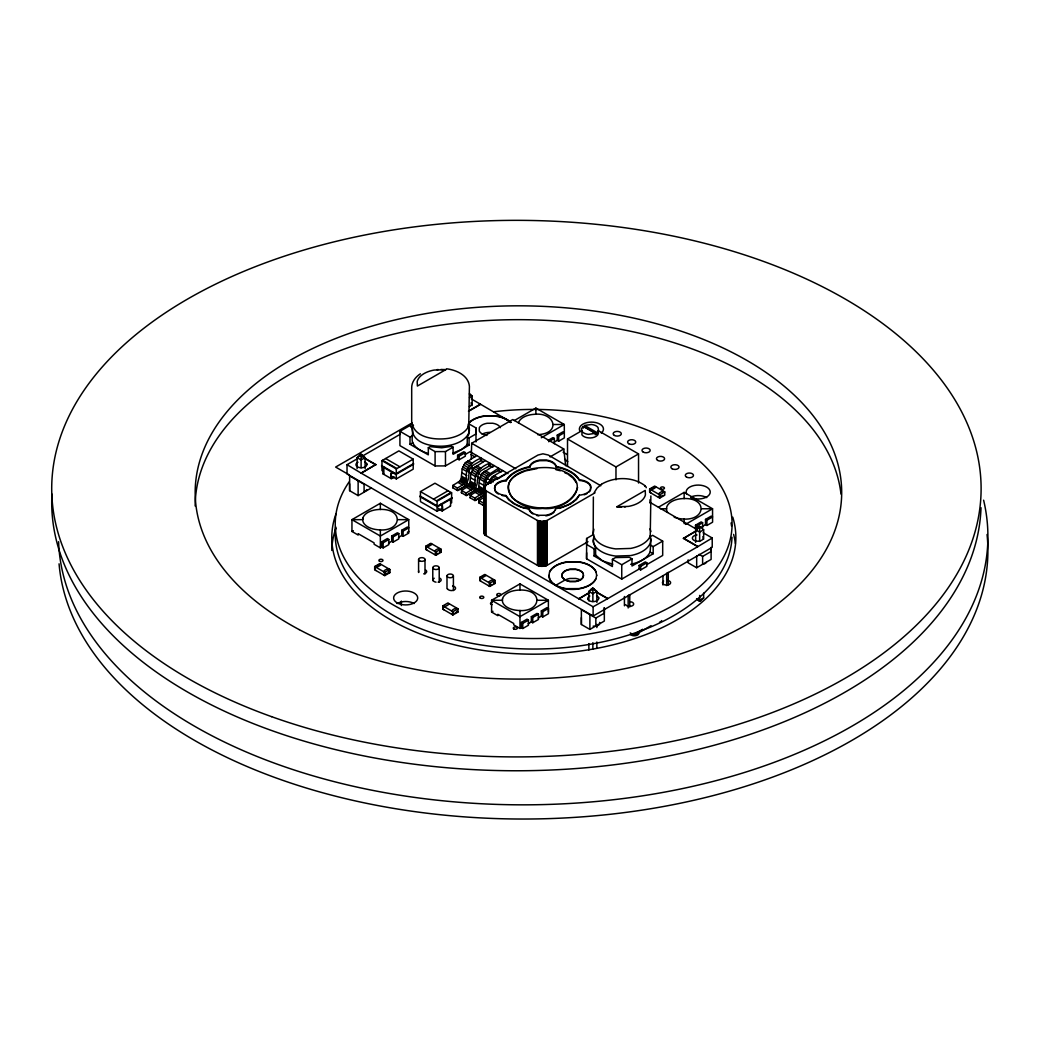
<?xml version="1.0" encoding="UTF-8"?>
<svg xmlns="http://www.w3.org/2000/svg" width="1039" height="1039" viewBox="0 0 1039 1039"><rect width="100%" height="100%" fill="white"/><g stroke="black" fill="none" stroke-linecap="round" stroke-linejoin="round"><path stroke-width="1.5" d="M371.365 487.966L358.13 495.603L349.623 490.694L349.623 483.823M357.117 468.602L357.117 457.641L359.806 454.965L361.104 455.731L361.104 467.784M604.334 607.763L604.334 621.062L589.892 629.413L581.372 624.491L581.372 617.621M588.866 600.841L588.866 591.438L591.555 588.775L592.866 589.529L592.866 601.581M604.334 607.659L604.334 613.153L595.841 618.062L581.372 609.711L581.372 624.491M695.662 542.319L695.662 529.786L698.351 527.124L699.65 527.877L699.65 541.501M711.118 547.384L711.118 551.501L702.624 556.41L699.052 554.345M485.979 485.707C484.07 477.524 492.473 473.252 498.603 470.576L498.603 468.186L486.836 475.875L484.122 481.538L483.603 490.356L481.447 493.967L474.784 498.084L470.186 495.434L470.186 497.824M452.848 487.811L452.848 485.421L459.524 481.304L461.134 479.005L462.186 468.875L464.901 463.212L476.667 455.524M466.537 479.057C464.407 468.94 472.213 461.121 481.252 458.173L481.252 460.563L472.083 465.849L469.472 469.005L468.433 478.979L466.875 482.992A8.52 4.909 -60 0 1 462.615 487.486L457.433 490.46L457.433 488.07L464.108 483.953L466.251 480.343L466.537 479.057L461.952 476.407M461.524 492.824L461.524 490.421L468.186 486.317L469.81 484.005L470.862 473.888L473.576 468.225L485.343 460.537M475.213 484.057C473.083 473.94 480.888 466.121 489.927 463.186L489.927 465.576L480.745 470.862L478.148 474.018L477.096 483.979L475.55 488.005A8.52 4.909 -60 0 1 471.29 492.499L466.108 495.473L466.108 493.083L472.784 488.966L474.927 485.356L475.213 484.057L470.628 481.408M470.186 495.434L476.862 491.317L478.485 489.005L479.524 478.888L482.252 473.226L494.006 465.537M468.537 423.652L476.044 427.977L475.966 433.964L469.07 437.951L467.251 436.899L468.745 434.523L469.407 430.185L468.121 425.912M593.529 534.488L586.645 538.462L586.567 544.449L594.074 548.787L595.607 547.904L593.191 542.254L593.866 537.903M639.115 569.06L639.115 565.476L645.31 561.904L646.842 562.787L646.842 566.359L640.634 569.943L639.115 569.06L621.751 579.087L586.567 558.774L586.645 552.787M381.975 470.654L381.975 460.641L398.885 450.874L413.197 459.134L413.197 469.16L396.288 478.914L391.08 475.914M413.197 459.134L396.288 468.901L396.288 478.914M442.38 508.175L437.094 511.227L420.444 501.616L420.444 491.603L434.964 483.213L451.627 492.824L451.627 502.837M437.094 511.227L437.094 501.214L420.444 491.603M471.238 459.121L471.68 443.263L512.759 419.535L563.774 448.991L565.658 465.719M600.802 485.758L548.28 455.017L542.929 453.809L537.994 455.056L486.213 484.953L484.057 487.798L486.135 490.889L537.15 520.331L541.579 521.526L547.085 520.474L595.009 492.824M446.432 368.78C456.108 369.91 468.355 375.209 469.407 386.326L468.745 425.808A29.469 17.014 0 0 1 449.173 438.237C436.055 440.393 414.548 438.484 411.821 422.522M412.366 426.172C409.73 444.549 435.783 448.147 449.186 445.406A29.469 17.014 0 0 0 468.745 432.964L469.407 428.626L468.121 424.354M593.36 497.019L593.191 533.527L594.49 537.799A28.313 16.338 0 0 0 615.737 548.904L630.673 548.423A29.469 17.014 0 0 0 650.232 535.981L650.869 495.967M593.191 533.527L593.866 529.189M593.866 536.345L593.191 540.683L594.49 544.968A28.313 16.338 0 0 0 615.737 556.073L630.673 555.579A29.469 17.014 0 0 0 650.232 543.137L650.908 538.799L650.05 535.955M494.434 488.486L494.915 486.486A13.663 7.883 0 0 1 504.46 480.966L506.136 480.836C511.266 472.823 520.864 469.044 529.825 467.16L530.059 466.186A13.663 7.883 0 0 1 539.605 460.68L546.54 460.641A13.13 7.572 0 0 1 555.943 466.069L556.151 467.043C564.995 468.823 574.554 472.511 579.476 480.512L581.165 480.641A13.13 7.572 0 0 1 590.568 486.057L590.996 488.057M529.825 467.16L530.059 465.589A13.663 7.883 0 0 1 539.605 460.082L546.54 460.043A13.13 7.572 0 0 1 555.943 465.472L556.151 467.043M555.358 510.357L555.592 508.785C564.554 506.902 574.164 503.136 579.281 495.109L580.97 494.98A13.663 7.883 0 0 0 590.503 489.473M577.593 487.525C569.541 512.798 530.267 512.811 512.37 497.876C494.46 471.225 543.501 462.641 560.385 470.16C596.087 482.265 568.008 511.708 542.449 508.409C517.993 511.785 489.798 484.174 524.046 471.55M583.632 575.216L583.23 576.84A11.13 6.429 0 0 1 575.463 581.333L569.827 581.346A10.689 6.169 0 0 1 562.177 576.931L561.826 575.307M596.711 575.151L595.841 579.048A24.468 14.13 0 0 1 578.762 588.905C567.697 591.035 545.774 587.061 549.605 571.775A24.468 14.13 0 0 1 566.697 561.917L579.113 561.852A23.507 13.572 0 0 1 595.944 571.58L596.711 575.45M488.2 483.901L492.33 476.758L502.681 470.537M420.392 373.806C415.483 376.936 411.457 382.131 411.691 388.209L411.691 423.354M484.46 492.499L484.213 493.006A8.52 4.909 -60 0 1 479.953 497.499L474.784 500.473L474.784 498.084M582.1 430.977L581.892 434.796A8.468 4.883 0 0 0 588.568 437.887C592.438 438.458 600.269 436.341 598.048 431.133M467.251 436.899L467.251 444.056L466.147 445.796L461.81 449.393L453.069 453.056M594.243 492.512L597.061 488.044L601.568 484.226M630.673 564.307C638.232 562.619 646.557 559.437 650.141 552.021L650.908 540.358L649.856 536.89L652.609 535.306L662.687 541.124L662.687 555.449L646.648 564.709M484.668 531.111L484.135 533.436L485.823 535.54L537.15 565.177L541.137 566.346L547.085 565.32L588.009 541.709M506.136 480.836L506.136 480.239C511.266 472.213 520.864 468.446 529.825 466.563M696.559 598.815L699.65 601.36L700.961 600.607L703.65 597.932L703.65 593.126M595.191 433.315L583.204 426.393L581.45 428.678L581.892 431.237A8.468 4.883 0 0 0 588.568 434.341L595.191 433.315L595.191 434.731L596.646 433.938L598.49 430.146L598.048 427.587A8.468 4.883 0 0 0 591.373 424.483L584.944 425.406L584.749 426.925L596.737 433.847M570.255 504.175L576.554 499.46L579.281 495.109M506.006 473.927L496.915 479.408L492.33 476.758M383.859 468.589L383.859 473.252M445.77 369.663L417.379 386.053L417.184 381.547A24.429 14.104 0 0 1 434.133 370.053L445.77 369.663L440.926 369.455M413.496 425.237L410.782 423.678L335.636 467.069L349.26 474.927M457.615 458.887L457.615 455.303L463.823 451.731L465.342 452.601L465.342 456.186L459.147 459.77L457.615 458.887L445.471 465.901L435.094 465.94L399.924 445.627L399.924 431.302L409.418 425.821C415.691 427.691 410.483 437.874 412.743 442.705C415.34 448.393 421.535 451.251 427.159 453.186M359.806 454.965L361.104 454.212L365.105 457.641L365.105 468.602M359.78 456.108L357.117 457.641L361.104 459.952L365.105 457.641L362.442 456.108M361.104 455.731L362.416 454.965M703.143 532.76L712.222 538.007L712.222 547.28L593.126 616.036L347.026 473.953L347.026 464.68L357.572 458.602M361.52 456.615L400.34 434.198M469.485 397.677L472.148 396.132L469.459 393.469M399.924 431.302L410.002 437.133L412.743 435.549M410.002 437.133L410.002 444.289L412.743 442.705M361.299 472.927L375.806 464.563L361.299 473.226L347.026 464.68M468.537 411.015L480.408 404.171L511.136 422.211M468.537 411.314L480.408 404.47M410.002 444.289L428.315 454.861L428.315 447.705L430.172 446.627L441.757 447.783L451.588 446.302L453.095 447.173L453.095 454.329L469.07 445.108L469.07 437.951M413.613 463.55L395.859 473.81L381.56 465.55M413.613 464.251L395.859 474.498L381.56 466.238M393.872 476.641C390.677 481.044 389.846 473.329 392.69 472.667L392.69 471.966L391.807 472.472A1.325 0.766 -60 0 0 390.872 474.096L390.872 477.992A1.325 0.766 -60 0 0 391.807 478.537L393.872 477.343M428.315 447.705L435.094 451.614L445.471 451.575L453.095 447.173M514.253 420.587L535.89 408.093L564.294 424.496L564.346 437.913L558.67 441.185L557.255 440.367L554.008 442.237M457.615 455.303L459.147 456.186L465.342 452.601M398.469 537.397L401.703 535.527L403.119 536.345L408.808 533.072L408.743 519.656L380.352 503.253L351.948 519.656L351.948 531.461L358.195 535.072L358.195 533.695L374.105 542.878L374.105 544.254L380.352 547.865L381.716 547.072L383.131 547.891L388.807 544.618L388.807 539.501L387.391 538.54L381.716 541.826L381.716 547.072M465.173 454.524L470.563 451.407M351.948 531.461L353.312 530.669M468.07 469.914L472.213 467.511M433.523 499.149L448.043 490.759M541.306 437.77L564.294 424.496L553.423 424.496M436.497 500.863L451.03 492.486M437.094 501.214L451.627 492.824M548.202 440.341L552.93 437.614L554.345 438.432L554.345 443.679M557.255 435.12L562.93 431.847L564.346 432.666L558.67 435.938L557.255 435.12L557.255 440.367M548.67 441.718L554.345 438.432M452.043 497.72L437.51 506.11L420.029 496.019M452.043 498.421L437.51 506.811L420.029 496.72M391.703 541.306L391.703 536.046L397.392 532.773L398.807 533.591L398.807 538.838L393.132 542.124L391.703 541.306L388.469 543.163M401.703 530.28L407.392 527.007L408.808 527.825L403.119 531.098L401.703 530.28L401.703 535.527M383.131 547.891L383.131 542.787L388.807 539.501M391.703 536.046L393.132 536.877L398.807 533.591M442.263 510.863L450.329 506.201M567.515 466.446L567.515 438.978L582.126 430.536M407.392 532.254L408.743 531.461M550.073 456.887L563.774 448.991M484.823 494.967L475.031 500.616L469.94 497.681M478.862 502.837L478.862 500.434L484.044 497.447M374.676 566.528L379.716 563.619L389.794 569.437L389.794 572.71L384.755 575.619L374.676 569.801L374.676 566.528L384.755 572.346L389.794 569.437M374.988 567.073L380.027 564.164C383.118 564.242 375.975 568.372 374.988 567.073L374.988 569.619L375.936 570.528M425.795 546.189L430.834 543.28L440.913 549.099L440.913 552.371L435.873 555.281L425.795 549.462L425.795 546.189L435.873 552.008L440.913 549.099M427.367 546.007L431.146 543.826M383.495 574.892L388.222 572.892M434.614 554.553L438.081 553.28M567.515 438.978L615.971 466.953L638.543 453.913L638.543 483.005M479.758 577.346L484.797 574.437L494.876 580.256L494.876 583.528L489.837 586.438L479.758 580.619L479.758 577.346L489.837 583.165L494.876 580.256M481.33 577.164L485.109 574.983M442.835 605.88L447.874 602.971L457.952 608.789L457.952 612.062L452.913 614.971L442.835 609.153L442.835 605.88L452.913 611.698L457.952 608.789M616.841 506.785L645.232 490.408L645.414 494.902A24.429 14.104 0 0 1 628.465 506.396L616.841 506.785L621.686 507.006M649.635 488.992L654.674 486.083L664.752 491.902L664.752 495.174L659.713 498.084L649.635 492.265L649.635 488.992L659.713 494.811L664.752 491.902M651.206 488.811L653.726 487.356M488.577 585.71L492.044 584.438M455.121 612.971L457.641 611.516M658.453 497.356L663.181 495.356M548.384 612.075L548.384 600.269L519.981 583.879L491.59 600.269L491.59 612.075L497.837 615.685L497.837 614.309L513.734 623.491L513.734 624.868L519.981 628.478L521.344 627.686L522.773 628.517L528.448 625.231L528.448 620.127L527.033 619.166L521.344 622.439L521.344 627.686M658.453 507.214L684.143 492.382L712.546 508.772L712.598 522.188L706.923 525.474L705.507 524.656L702.26 526.526M491.59 612.075L492.954 611.296M594.074 548.787L594.074 555.956L595.607 555.073L595.607 547.904M555.631 585.425L564.956 580.048L569.827 581.645L575.463 581.632A11.13 6.429 0 0 0 583.23 577.139L583.282 573.58A10.689 6.169 0 0 0 575.632 569.164L569.982 569.19A11.13 6.429 0 0 0 562.216 573.671L562.177 577.229L564.956 580.048M594.074 555.956L612.387 566.528L612.387 559.359L615.478 557.579L629.283 557.294L631.985 558.852L631.985 566.021L653.18 553.774L653.18 546.618L662.687 541.124M685.493 524.396L712.546 508.772L701.676 508.772M531.345 621.919L531.345 616.672L537.033 613.387L538.449 614.218L538.449 619.465L532.76 622.738L531.345 621.919L528.111 623.79M541.345 616.153L541.345 610.906L547.021 607.62L548.449 608.438L548.449 613.685L542.761 616.971L541.345 616.153L538.111 618.023M612.387 559.359L621.751 564.761L631.985 558.852M522.773 628.517L522.773 623.4L528.448 620.127M531.345 616.672L532.76 617.491L538.449 614.218M541.345 610.906L542.761 611.724L548.449 608.438M695.507 529.111L695.507 525.176L701.182 521.89L702.611 522.721L702.611 527.968M705.507 519.409L711.183 516.123L712.598 516.941L706.923 520.227L705.507 519.409L705.507 524.656M695.507 525.176L696.922 525.994L702.611 522.721M591.555 588.775L592.866 588.022L596.854 591.438L596.854 602.412M698.351 527.124L699.65 526.37L703.65 529.786L703.65 539.189M698.325 528.254L695.662 529.786L699.65 532.098L703.65 529.786M592.866 589.529L594.165 588.775M699.65 527.877L700.961 527.124M589.386 592.737L578.84 598.828L589.386 592.438M712.222 538.007L697.727 546.683L683.441 538.436L696.624 530.526M683.441 538.436L696.624 530.825M639.115 565.476L640.634 566.359L646.842 562.787M578.84 598.529L593.126 606.776L607.62 598.698L595.944 591.957M607.62 598.698L697.727 546.683M688.156 559.878L688.156 562.839L696.675 567.749L711.118 559.411L711.118 547.592M642.699 629.27L634.361 634.089L634.361 635.323L630.192 632.907M634.361 635.323L651.05 625.686M698.351 600.607L699.65 599.841L700.961 600.607M703.65 597.932L699.65 600.23L696.987 598.698M583.295 427.73L584.749 426.925M601.88 483.992C614.997 476.55 633.024 476.498 645.193 485.849M568.891 504.785L559.489 508.435M525.5 470.901L536.942 468.615M537.657 434.653C561.748 433.627 554.852 411.704 534.124 414.34A17.676 10.208 0 0 0 518.448 422.86M437.016 369.676L438.211 369.546M624.387 506.915L625.582 506.785M489.927 432.315L487.096 432.549A11.13 6.429 0 0 0 482.187 434.198M506.136 480.239L504.46 480.369A13.663 7.883 0 0 0 494.915 485.888L494.863 490.486A13.13 7.572 0 0 0 498.278 493.928M660.401 508.772L666.609 508.772M362.819 519.656L351.948 519.656L380.352 536.046L408.743 519.656L397.872 519.656M502.46 600.269L491.59 600.269L519.981 616.672L548.384 600.269L537.514 600.269M556.151 466.446C564.995 468.225 574.554 471.914 579.476 479.914L581.165 480.044A13.13 7.572 0 0 1 590.568 485.46L590.503 490.07A13.663 7.883 0 0 1 589.139 491.941M529.487 510.474L529.28 508.902C520.422 507.123 510.876 503.434 505.941 495.434L504.253 495.304A13.13 7.572 0 0 1 494.863 489.889M514.747 504.422L508.578 499.746L505.941 496.032L504.253 495.915A13.13 7.572 0 0 1 502.071 495.46M612.75 564.19L602.49 560.904L595.607 555.073M555.969 469.719L560.385 470.758M522.825 507.98L529.28 508.902M466.875 475.55L461.978 472.81M475.55 480.563L470.654 477.823M484.213 485.564L479.33 482.823M564.697 472.654L567.567 473.927M516.097 505.006L521.487 507.383M598.399 430.73L638.543 453.913M584.749 425.509L596.737 432.432M654.986 486.629C658.077 486.72 650.946 490.837 649.946 489.538L649.946 492.083L650.895 492.993M664.441 492.083C663.453 489.824 656.31 493.941 659.401 494.993L659.401 497.538M469.485 394.599L472.148 396.132L472.148 405.535M471.316 398.924L480.408 404.171M563.112 452.212L567.32 454.653M650.193 502.486L696.546 529.254M683.441 538.137L697.727 546.384M650.141 544.865L653.18 546.618M471.68 443.263L515.799 468.719M467.251 444.056L469.07 445.108M650.141 552.021L653.18 553.774M470.797 452.134L508.019 473.628M470.797 454.524L474.94 456.913M480.447 460.095L483.213 461.693M488.72 464.875L492.863 467.264M498.369 470.446L501.136 472.044M467.823 460.628L472.407 463.277M476.485 465.641L481.083 468.29M485.161 470.641L489.759 473.29M493.837 475.654L498.421 478.304M466.316 461.732L470.901 464.381M474.979 466.745L479.576 469.394M483.654 471.745L488.239 474.394M464.901 463.212L469.498 465.875M473.576 468.225L478.161 470.875M482.252 473.226L486.836 475.875M490.915 478.239L494.356 480.226M463.693 464.991L468.29 467.641M472.368 469.992L476.953 472.641M477.771 473.018L485.629 477.654M487.421 478.589L493.148 481.992M462.771 466.914L467.355 469.563M471.446 471.927L476.031 474.576M480.109 476.927L484.706 479.576M488.785 481.94L491.083 483.265M468.07 471.498L470.823 473.096M476.33 476.265L480.46 478.654M485.966 481.836L488.72 483.421M462.186 468.875L466.771 471.524M470.862 473.888L475.446 476.537M479.524 478.888L484.122 481.538M479.291 486.421L483.888 489.07M461.667 477.693L466.251 480.343M470.342 482.706L474.927 485.356M479.005 487.707L483.603 490.356M461.134 479.005L465.732 481.654M469.81 484.005L474.407 486.655M478.485 489.005L483.07 491.668M466.329 482.68L468.875 484.148L457.692 490.616L452.588 487.668M475.005 487.681L477.55 489.161L466.368 495.616L461.264 492.668M460.407 480.226L464.991 482.875M469.083 485.239L473.667 487.888M477.745 490.239L482.343 492.889M459.524 481.304L464.108 483.953M468.186 486.317L472.784 488.966M476.862 491.317L481.447 493.967M458.03 482.434L462.615 485.083M466.693 487.434L471.29 490.083M475.368 492.447L479.953 495.096M452.848 485.421L457.433 488.07M461.524 490.421L466.108 493.083M478.862 500.434L483.447 503.084L483.447 505.486M478.602 502.681L483.706 505.629M385.612 458.537L399.924 466.81M382.586 460.29L396.898 468.55M381.975 460.641L396.288 468.901M594.191 589.905L596.854 591.438L592.866 593.75L588.866 591.438L592.866 589.139L592.866 588.022M362.819 457.069L375.806 464.563M595.944 591.659L607.62 598.399M364.118 458.108L375.806 464.862M383.196 474.005L391.145 478.602M438.562 508.344C442.549 514.383 443.705 505.655 440.744 504.941L440.744 504.253L441.614 504.746A1.312 0.753 60 0 1 442.523 506.357L442.536 510.253A1.312 0.753 60 0 1 441.614 510.811M361.299 473.226L578.84 598.828M439.653 551.28L440.601 551.826L440.601 549.28C439.614 547.021 432.471 551.138 435.562 552.19L435.562 554.735M493.616 582.437L494.564 582.983L494.564 580.437C493.577 578.178 486.434 582.295 489.525 583.347L489.525 585.892M439.653 551.644L440.913 552.371M493.616 582.801L494.876 583.528M448.186 603.516C451.277 603.607 444.147 607.724 443.146 606.425L443.146 608.971L444.095 609.88M457.641 608.971C456.653 606.698 449.51 610.828 452.601 611.88L452.601 614.426L451.653 614.244M388.534 571.982L389.794 572.71M456.692 611.335L457.952 612.062M521.344 622.439L522.773 623.4M381.716 541.826L383.131 542.787M510.707 422.626C503.46 416.197 493.07 415.093 483.81 416.301A24.468 14.13 0 0 0 469.16 422.808M568.658 474.758L573.06 478.07L576.476 482.914M564.645 459.095L567.775 461.693M650.05 528.786L650.908 531.643M548.735 575.359L549.514 578.944A23.507 13.572 0 0 0 566.346 588.658L578.762 588.606A24.468 14.13 0 0 0 595.841 578.749M471.823 465.238L472.264 469.836M598.62 597.944L598.646 598.763A5.559 3.208 0 0 1 594.048 601.568L592.633 601.594A5.559 3.208 0 0 1 587.645 598.88M587.84 598.984L587.814 598.165A5.559 3.208 0 0 1 589.827 596.035M366.806 464.108L366.832 464.927A5.559 3.208 0 0 1 362.234 467.719L360.806 467.758A5.351 3.091 0 0 1 356.026 465.134L356 464.316A5.559 3.208 0 0 1 358.013 462.199M706.923 520.227L706.923 525.474M702.624 556.41L702.624 564.32M699.65 526.37L699.65 527.487M699.65 595.438L699.65 601.36M696.922 525.994L696.922 529.929M696.675 555.93L696.675 567.749M684.143 492.382L684.143 498.655M684.143 518.903L684.143 523.604M668.272 584.814L668.272 572.385L666.674 573.307L666.674 585.606M662.947 575.762L662.947 584.983M659.713 494.811L659.713 498.084M649.985 499.772L649.985 503.045M640.634 566.359L640.634 569.943M629.764 606.919L629.764 594.62L628.166 595.542L628.166 607.971M624.426 596.503L624.426 605.815M621.751 564.761L621.751 579.087M615.971 466.953L615.971 479.875M596.854 624.374L596.854 627.569M596.854 641.985L596.854 648.375M595.841 618.062L595.841 625.972M593.126 606.776L593.126 616.036M592.866 642.686L592.866 649.089M589.892 614.62L589.892 629.413M588.866 643.583L588.866 649.985M586.645 538.462L586.567 558.774M583.204 426.393L583.204 427.808M558.67 435.938L558.67 441.185M547.085 520.474L547.085 565.32M546.735 520.643L546.735 565.489M546.358 520.799L546.358 565.645M545.969 520.942L545.969 565.787M545.579 521.071L545.579 565.917M545.163 521.188L545.163 566.034M544.735 521.279L544.735 566.125M544.293 521.37L544.293 566.216M543.852 521.435L543.852 566.281M543.41 521.487L543.41 566.333M542.955 521.526L542.955 566.372M542.761 611.724L542.761 616.971M542.501 521.539L542.501 566.385M542.033 521.539L542.033 566.385M541.579 521.526L541.579 566.372M541.137 521.5L541.137 566.346M540.683 521.448L540.683 566.294M540.241 521.383L540.241 566.229M539.812 521.305L539.812 566.151M539.384 521.214L539.384 566.06M538.968 521.097L538.968 565.943M538.579 520.981L538.579 565.813M538.189 520.838L538.189 565.684M537.825 520.682L537.825 565.528M537.475 520.513L537.475 565.359M535.89 408.093L535.89 414.379M532.76 617.491L532.76 622.738M519.981 583.879L519.981 590.152M519.981 610.4L519.981 628.478M489.837 583.165L489.837 586.438M486.057 575.528L481.018 578.437L480.07 577.892L480.07 580.437L481.018 581.346M485.823 490.694L485.823 535.54M485.538 490.499L485.538 535.345M485.278 490.278L485.278 535.124M485.031 490.057L485.031 534.903M484.81 489.837L484.81 534.682M484.668 486.265L484.629 534.436M484.499 486.512L484.46 534.189M484.356 486.759L484.317 533.942M484.083 487.538L484.135 533.436M476.044 427.977L475.966 441.926M459.147 456.186L459.147 459.77M453.407 575.983A3.208 1.857 0 0 1 448.445 577.437A3.208 1.857 0 0 1 448.744 574.229A3.208 1.857 0 0 1 453.407 575.983L453.407 590.542M452.913 611.698L452.913 614.971M448.809 500.291L448.809 499.59L449.679 500.084A1.312 0.753 60 0 1 450.601 501.694L450.601 505.603A1.312 0.753 60 0 1 449.796 506.214M446.991 575.775L446.991 588.723M445.471 451.575L445.471 465.901M439.211 567.684A3.208 1.857 0 0 1 434.393 569.281A3.208 1.857 0 0 1 434.393 566.073A3.208 1.857 0 0 1 439.211 567.684L439.211 582.243M435.873 552.008L435.873 555.281M435.094 451.614L435.094 465.94M432.782 567.684L432.782 580.619M432.094 544.371L427.055 547.28L426.107 546.735L426.107 549.28L427.055 550.189M425.003 559.424L425.003 573.983M418.587 559.54L418.587 572.489M410.782 423.678L410.782 426.834M403.119 531.098L403.119 536.345M401.34 601.074L401.34 605.542M393.132 536.877L393.132 542.124M389.482 572.164L389.482 569.619C388.482 567.346 381.352 571.463 384.443 572.528L384.443 575.074M384.729 468.082L384.729 467.381L383.859 467.888A1.325 0.766 -60 0 0 382.923 469.511L382.923 473.407A1.325 0.766 -60 0 0 383.859 473.94M384.755 572.346L384.755 575.619M380.352 503.253L380.352 509.539M380.352 529.773L380.352 547.865M364.092 492.174L364.092 484.265L349.623 475.901L349.623 490.694M361.104 454.212L361.104 455.342M358.13 480.823L358.13 495.603M331.792 550.436A202.034 116.641 0 0 1 335.974 528.072M733.612 534.384A202.034 116.641 0 0 1 735.352 543.475M987.05 534.514A464.693 268.283 0 0 1 548.579 818.628A464.693 268.283 0 0 1 59.067 563.813M983.621 500.201A464.693 268.283 0 0 1 559.203 804.03A464.693 268.283 0 0 1 58.6 541.683M732.755 517.162A202.034 116.641 0 0 1 530.916 654.154A202.034 116.641 0 0 1 335.974 513.876M638.725 632.491A4.52 2.61 0 0 1 636.089 635.582A4.52 2.61 0 0 1 630.439 634.478M661.648 620.608A4.52 2.61 0 0 1 661.194 621.244M660.479 621.777A4.52 2.61 0 0 1 659.544 622.192M732.014 537.28A198.423 114.55 0 0 1 524.643 648.907A198.423 114.55 0 0 1 335.675 526.877M731.066 522.916A198.423 114.55 0 0 1 731.547 526.098M493.616 411.782A198.423 114.55 0 0 1 732.066 522.838A198.423 114.55 0 0 1 497.512 636.621A198.423 114.55 0 0 1 349.13 481.875M579.775 430.86A12.052 6.961 0 0 1 593.516 422.211A12.052 6.961 0 0 1 601.269 433.068M690.844 497.019A12.052 6.961 0 0 1 706.715 497.603M686.558 493.837A12.052 6.961 0 0 1 698.728 485.083A12.052 6.961 0 0 1 709.507 494.421A12.052 6.961 0 0 1 690.844 497.538M397.145 603.529A12.052 6.961 0 0 1 414.184 603.529M644.764 486.304A2.039 1.182 0 0 1 646.206 487.746M492.044 604.672A2.039 1.182 0 0 1 490.525 603.529A2.039 1.182 0 0 1 492.044 602.399M599.633 622.413A5.299 3.065 0 0 1 593.139 626.153M366.78 489.577A5.299 3.065 0 0 1 365.403 490.953M425.535 569.904A4.078 2.351 0 0 1 423.704 573.84M418.717 572.177A4.078 2.351 0 0 1 418.717 570.956M439.965 578.229A4.078 2.351 0 0 1 438.133 582.178M436.029 582.178A4.078 2.351 0 0 1 434.198 578.229M452.562 585.957A4.078 2.351 0 0 1 454.394 589.892A4.078 2.351 0 0 1 447.562 588.84M667.609 580.437A4.078 2.351 0 0 1 670.246 583.71A4.078 2.351 0 0 1 664.207 584.645A4.078 2.351 0 0 1 663.661 581.048M630.673 601.763A4.078 2.351 0 0 1 632.504 605.698A4.078 2.351 0 0 1 625.673 604.646M706.481 562.125A5.299 3.065 0 0 1 702.728 564.281M674.194 517.214A17.676 10.208 0 0 0 681.298 518.851C706.26 522.007 708.52 496.668 682.376 498.629A17.676 10.208 0 0 0 666.7 507.136L666.557 509.798A17.676 10.208 0 0 0 667.622 512.396M486.94 435.445A10.689 6.169 0 0 1 479.291 431.016L479.33 427.769A11.13 6.429 0 0 1 487.096 423.276L492.746 423.25A10.689 6.169 0 0 1 500.395 427.665M583.282 573.879A10.689 6.169 0 0 0 575.632 569.463L569.982 569.489A11.13 6.429 0 0 0 562.216 573.97M595.944 571.879A23.507 13.572 0 0 0 579.113 562.151L566.697 562.216A24.468 14.13 0 0 0 549.605 572.073M702.832 536.76A5.351 3.091 0 0 1 703.221 537.553L703.247 538.371A5.559 3.208 0 0 1 698.65 541.176L697.234 541.202A5.351 3.091 0 0 1 692.442 538.592L692.416 537.773A5.559 3.208 0 0 1 697.013 534.968M596.581 595.918A5.559 3.208 0 0 1 598.828 598.035M469.42 406.665A5.559 3.208 0 0 0 471.433 404.535L471.407 403.716A5.559 3.208 0 0 0 470.992 402.872M364.767 462.082A5.559 3.208 0 0 1 367.001 464.199M565.073 580.113A11.13 6.429 0 0 1 569.982 578.463L575.632 578.437A10.689 6.169 0 0 1 580.489 580.048M469.16 422.509A24.468 14.13 0 0 1 483.81 416.003L496.226 415.938A23.507 13.572 0 0 1 510.707 422.328M529.487 509.876A13.13 7.572 0 0 0 538.877 515.305L545.813 515.266A13.663 7.883 0 0 0 555.358 509.759M538.877 515.902A13.13 7.572 0 0 1 536.695 515.448M532.903 513.928A13.13 7.572 0 0 1 529.487 510.474M553.995 512.227A13.663 7.883 0 0 1 549.06 515.084M548.021 515.396A13.663 7.883 0 0 1 545.813 515.864M586.996 493.551A13.663 7.883 0 0 1 584.204 494.785M981.011 507.707A464.693 268.283 0 0 1 504.616 770.678A464.693 268.283 0 0 1 51.95 494.096M195.163 505.993A323.259 186.63 0 0 1 508.136 319.765A323.259 186.63 0 0 1 840.993 494.109M362.91 518.019L362.767 520.682A17.676 10.208 0 0 0 377.508 529.721C402.457 532.877 404.716 507.552 378.586 509.5A17.676 10.208 0 0 0 362.91 518.019M502.538 598.633L502.408 601.295A17.676 10.208 0 0 0 517.149 610.348C542.098 613.504 544.358 588.165 518.214 590.126A17.676 10.208 0 0 0 502.538 598.633M419.6 560.839A3.208 1.857 0 0 0 424.925 559.904A3.208 1.857 0 0 0 420.86 557.709A3.208 1.857 0 0 0 419.6 560.839M397.145 602.88A12.052 6.961 0 0 0 417.301 599.763A12.052 6.961 0 0 0 402.548 591.243A12.052 6.961 0 0 0 397.145 602.88M614.361 435.406A4.078 2.351 0 0 0 621.179 434.354A4.078 2.351 0 0 0 616.179 431.471A4.078 2.351 0 0 0 614.361 435.406M643.206 452.069A4.078 2.351 0 0 0 650.037 451.017A4.078 2.351 0 0 0 645.037 448.121A4.078 2.351 0 0 0 643.206 452.069M657.635 460.394A4.078 2.351 0 0 0 664.466 459.342A4.078 2.351 0 0 0 659.466 456.459A4.078 2.351 0 0 0 657.635 460.394M628.79 443.731A4.078 2.351 0 0 0 635.608 442.679A4.078 2.351 0 0 0 630.608 439.796A4.078 2.351 0 0 0 628.79 443.731M379.508 561.242A2.039 1.182 0 0 0 382.923 560.709A2.039 1.182 0 0 0 380.43 559.268A2.039 1.182 0 0 0 379.508 561.242M497.382 595.516A2.039 1.182 0 0 0 500.785 594.983A2.039 1.182 0 0 0 498.291 593.542A2.039 1.182 0 0 0 497.382 595.516M660.973 488.927A2.039 1.182 0 0 0 664.376 488.395A2.039 1.182 0 0 0 661.882 486.953A2.039 1.182 0 0 0 660.973 488.927M480.33 598.139A2.039 1.182 0 0 0 483.745 597.607A2.039 1.182 0 0 0 481.252 596.165A2.039 1.182 0 0 0 480.33 598.139M513.85 628.959A2.039 1.182 0 0 0 517.266 628.439A2.039 1.182 0 0 0 514.76 626.985A2.039 1.182 0 0 0 513.85 628.959M686.493 477.057A4.078 2.351 0 0 0 693.325 476.005A4.078 2.351 0 0 0 688.325 473.109A4.078 2.351 0 0 0 686.493 477.057M672.064 468.732A4.078 2.351 0 0 0 678.896 467.667A4.078 2.351 0 0 0 673.895 464.784A4.078 2.351 0 0 0 672.064 468.732M271.595 716.663A464.693 268.283 0 0 0 980.881 497.006A464.693 268.283 0 0 0 296.764 252.204A464.693 268.283 0 0 0 271.595 716.663M299.232 629.621A323.259 186.63 0 0 0 833.785 533.462A323.259 186.63 0 0 0 422.263 314.272A323.259 186.63 0 0 0 299.232 629.621"/></g></svg>
